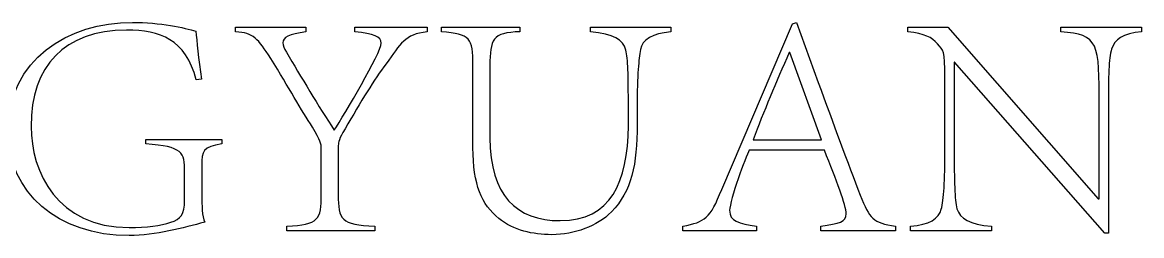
# Model space of a CAD drawing. Extents: x -191212 to 1245715665, y -234495 to 250873.
# Drawn here: x 296456 to 298888, y 97484 to 97949 of the extents above; entities that cross this region are included whole.
import ezdxf

# ---------------------------------------------------------------- set-up
doc = ezdxf.new("R2010")
doc.units = 0
doc.header["$LTSCALE"] = 500
doc.layers.get('0').update_dxf_attribs({"linetype": 'CONTINUOUS'})

msp = doc.modelspace()

# ---------------------------------------------------------------- linework, layer by layer
for points, knots in [([(296851.8, 97513.2), (296805.8, 97501.9), (296745.7, 97484.2), (296687.6, 97484.2), (296533.3, 97484.2), (296424.3, 97577.6), (296424.3, 97712.1), (296424.3, 97867.1), (296555.2, 97948.5), (296694.7, 97948.5), (296754.9, 97948.5), (296808.7, 97936.5), (296832.7, 97929.4)], [3, 3, 3, 3, 4, 4, 4, 5, 5, 5, 6, 6, 6, 7, 7, 7, 7]), ([(296833.4, 97823.2), (296810.1, 97912.4), (296754.9, 97931.5), (296682, 97931.5), (296546, 97931.5), (296474.6, 97853), (296474.6, 97722), (296474.6, 97622.9), (296531.2, 97501.9), (296687.6, 97501.9), (296725.2, 97501.9), (296757, 97506.1), (296778.2, 97513.2)], [9, 9, 9, 9, 10, 10, 10, 11, 11, 11, 12, 12, 12, 13, 13, 13, 13]), ([(297071.9, 97928), (297034.4, 97923.1), (297021.6, 97916), (297021.6, 97903.9), (297021.6, 97898.3), (297024.5, 97891.2), (297029.4, 97883.4)], [8, 8, 8, 8, 9, 9, 9, 10, 10, 10, 10]), ([(297133.5, 97713.5), (297154.7, 97748.2), (297235.4, 97881.3), (297235.4, 97903.2), (297235.4, 97918.1), (297219.1, 97923.1), (297178.1, 97928)], [11, 11, 11, 11, 12, 12, 12, 13, 13, 13, 13]), ([(297471.8, 97697.2), (297471.8, 97571.9), (297529.1, 97516.8), (297624.7, 97516.8), (297733.7, 97516.8), (297771.9, 97600.3), (297772.6, 97723.4)], [11, 11, 11, 11, 12, 12, 12, 13, 13, 13, 13]), ([(298035.1, 97670.3), (298028.1, 97656.9), (297992.7, 97561.3), (297992.7, 97539.4), (297992.7, 97515.3), (298011.8, 97511.1), (298051.4, 97504.7)], [3, 3, 3, 3, 4, 4, 4, 5, 5, 5, 5]), ([(298190.9, 97504.7), (298231.2, 97510.3), (298246.1, 97514.6), (298246.1, 97531.6), (298246.1, 97550), (298224.8, 97605.2), (298198.7, 97670.3)], [0, 0, 0, 0, 1, 1, 1, 2, 2, 2, 2]), ([(297735.8, 97535.8), (297704.7, 97504.7), (297655.8, 97486.3), (297606.3, 97486.3), (297564.5, 97486.3), (297523.5, 97495.5), (297490.9, 97521.7)], [1, 1, 1, 1, 2, 2, 2, 3, 3, 3, 3])]:
    msp.add_open_spline(points, degree=3, knots=knots)
for points in [[(296832.7, 97929.4), (296834.8, 97908.9), (296838.4, 97868.6), (296844.8, 97824.7)], [(296919, 97928), (296919, 97928), (296919, 97937.9), (296919, 97937.9)], [(296919, 97937.9), (296919, 97937.9), (297071.9, 97937.9), (297071.9, 97937.9)], [(297071.9, 97937.9), (297071.9, 97937.9), (297071.9, 97928), (297071.9, 97928)], [(297178.1, 97928), (297178.1, 97928), (297178.1, 97937.9), (297178.1, 97937.9)], [(297178.1, 97937.9), (297178.1, 97937.9), (297335.2, 97937.9), (297335.2, 97937.9)], [(297335.2, 97937.9), (297335.2, 97937.9), (297335.2, 97928), (297335.2, 97928)], [(297366.3, 97928), (297366.3, 97928), (297366.3, 97937.9), (297366.3, 97937.9)], [(297366.3, 97937.9), (297366.3, 97937.9), (297536.9, 97937.9), (297536.9, 97937.9)], [(297536.9, 97937.9), (297536.9, 97937.9), (297536.9, 97928), (297536.9, 97928)], [(297690.5, 97928), (297690.5, 97928), (297690.5, 97937.9), (297690.5, 97937.9)], [(297690.5, 97937.9), (297690.5, 97937.9), (297864.6, 97937.9), (297864.6, 97937.9)], [(297864.6, 97937.9), (297864.6, 97937.9), (297864.6, 97928), (297864.6, 97928)], [(297975.7, 97584.7), (297975.7, 97584.7), (298129.3, 97945), (298129.3, 97945)], [(298129.3, 97945), (298129.3, 97945), (298137.8, 97948.5), (298137.8, 97948.5)], [(298137.8, 97948.5), (298137.8, 97948.5), (298185.2, 97817.6), (298185.2, 97817.6)], [(298379.8, 97928), (298379.8, 97928), (298379.8, 97937.9), (298379.8, 97937.9)], [(298379.8, 97937.9), (298379.8, 97937.9), (298466.9, 97937.9), (298466.9, 97937.9)], [(298466.9, 97937.9), (298466.9, 97937.9), (298793.9, 97564.2), (298793.9, 97564.2)], [(298712.5, 97928), (298712.5, 97928), (298712.5, 97937.9), (298712.5, 97937.9)], [(298712.5, 97937.9), (298712.5, 97937.9), (298888, 97937.9), (298888, 97937.9)], [(298888, 97937.9), (298888, 97937.9), (298888, 97928), (298888, 97928)], [(296995.5, 97869.9), (296967.1, 97913.1), (296958.6, 97925.9), (296919, 97928)], [(297335.2, 97928), (297286.4, 97922.3), (297277.9, 97902.5), (297246, 97857.9)], [(297434.9, 97854.4), (297434.9, 97915.3), (297429.3, 97922.3), (297366.3, 97928)], [(297536.9, 97928), (297476.7, 97926.6), (297471.8, 97911), (297471.8, 97854.4)], [(297767, 97888.3), (297762, 97911), (297740, 97923.1), (297690.5, 97928)], [(297864.6, 97928), (297825.7, 97923.8), (297802.3, 97911), (297798.8, 97889.1)], [(298444.2, 97901.8), (298432.2, 97916), (298417.3, 97923.8), (298379.8, 97928)], [(298796, 97765.9), (298796, 97903.9), (298795.3, 97922.3), (298712.5, 97928)], [(298888, 97928), (298847, 97924.4), (298829.3, 97911), (298822.9, 97890.5)], [(297029.4, 97883.4), (297059.9, 97832.5), (297100.2, 97763.8), (297133.5, 97713.5)], [(297772.6, 97760.9), (297772.6, 97838.1), (297771.9, 97867.1), (297767, 97888.3)], [(297798.8, 97889.1), (297795.3, 97867.1), (297791.7, 97838.8), (297791.7, 97760.9)], [(298122.2, 97882.7), (298093.9, 97819.7), (298066.3, 97752.5), (298043.6, 97693)], [(298123.6, 97882.7), (298123.6, 97882.7), (298122.2, 97882.7), (298122.2, 97882.7)], [(298192.3, 97693), (298192.3, 97693), (298123.6, 97882.7), (298123.6, 97882.7)], [(298460.5, 97826.8), (298460.5, 97889.8), (298456.9, 97886.2), (298444.2, 97901.8)], [(298822.9, 97890.5), (298816.5, 97868.6), (298815.8, 97832.5), (298815.8, 97765.9)], [(297086.1, 97720.6), (297062, 97756.7), (297035.1, 97805.5), (296995.5, 97869.9)], [(297246, 97857.9), (297220.6, 97824.7), (297191.5, 97776.5), (297156.8, 97716.4)], [(298481.7, 97861.5), (298481.7, 97861.5), (298480.3, 97861.5), (298480.3, 97861.5)], [(298480.3, 97861.5), (298480.3, 97861.5), (298480.3, 97673.2), (298480.3, 97673.2)], [(298808, 97489.8), (298808, 97489.8), (298481.7, 97861.5), (298481.7, 97861.5)], [(297434.9, 97675.3), (297434.9, 97675.3), (297434.9, 97854.4), (297434.9, 97854.4)], [(297471.8, 97854.4), (297471.8, 97854.4), (297471.8, 97697.2), (297471.8, 97697.2)], [(296844.8, 97824.7), (296844.8, 97824.7), (296833.4, 97823.2), (296833.4, 97823.2)], [(298185.2, 97817.6), (298217.7, 97729.1), (298249.6, 97640.6), (298276.5, 97572.6)], [(298460.5, 97673.2), (298460.5, 97673.2), (298460.5, 97826.8), (298460.5, 97826.8)], [(297772.6, 97723.4), (297772.6, 97723.4), (297772.6, 97760.9), (297772.6, 97760.9)], [(297791.7, 97760.9), (297791.7, 97760.9), (297791.7, 97727), (297791.7, 97727)], [(298796, 97564.2), (298796, 97564.2), (298796, 97765.9), (298796, 97765.9)], [(298815.8, 97765.9), (298815.8, 97765.9), (298815.8, 97489.8), (298815.8, 97489.8)], [(297105.2, 97675.3), (297105.2, 97683.1), (297103.7, 97690.9), (297086.1, 97720.6)], [(297156.8, 97716.4), (297143.4, 97695.1), (297142.7, 97687.4), (297142, 97680.3)], [(297791.7, 97727), (297791.7, 97638.5), (297779.7, 97581.1), (297735.8, 97535.8)], [(296723.7, 97683.8), (296723.7, 97683.8), (296723.7, 97693.7), (296723.7, 97693.7)], [(296723.7, 97693.7), (296723.7, 97693.7), (296889.3, 97693.7), (296889.3, 97693.7)], [(296889.3, 97693.7), (296889.3, 97693.7), (296889.3, 97683.8), (296889.3, 97683.8)], [(298043.6, 97693), (298043.6, 97693), (298192.3, 97693), (298192.3, 97693)], [(296808, 97622.9), (296808, 97666.1), (296804.4, 97678.1), (296723.7, 97683.8)], [(296889.3, 97683.8), (296847.6, 97677.4), (296845.5, 97668.2), (296845.5, 97637.1)], [(297105.2, 97573.4), (297105.2, 97573.4), (297105.2, 97675.3), (297105.2, 97675.3)], [(297142, 97680.3), (297142, 97680.3), (297142, 97573.4), (297142, 97573.4)], [(297490.9, 97521.7), (297454.1, 97551.4), (297434.9, 97595.3), (297434.9, 97675.3)], [(298198.7, 97670.3), (298198.7, 97670.3), (298035.1, 97670.3), (298035.1, 97670.3)], [(298452.7, 97541.5), (298458.3, 97562.7), (298460.5, 97601.7), (298460.5, 97673.2)], [(298480.3, 97673.2), (298481, 97601.7), (298481.7, 97562.7), (298486.7, 97542.9)], [(296845.5, 97637.1), (296845.5, 97637.1), (296845.5, 97573.4), (296845.5, 97573.4)], [(296808, 97561.3), (296808, 97561.3), (296808, 97622.9), (296808, 97622.9)], [(296845.5, 97573.4), (296845.5, 97548.6), (296846.2, 97527.4), (296851.8, 97513.2)], [(297030.2, 97504.7), (297099.5, 97507.5), (297105.2, 97519.6), (297105.2, 97573.4)], [(297142, 97573.4), (297142, 97519.6), (297147.6, 97507.5), (297221.3, 97504.7)], [(297890.7, 97504.7), (297940.3, 97514.6), (297949.5, 97521), (297975.7, 97584.7)], [(298276.5, 97572.6), (298297.7, 97520.3), (298303.4, 97512.5), (298353, 97504.7)], [(298793.9, 97564.2), (298793.9, 97564.2), (298796, 97564.2), (298796, 97564.2)], [(296778.2, 97513.2), (296799.5, 97520.3), (296808, 97530.2), (296808, 97561.3)], [(298385.5, 97504.7), (298427.2, 97507.5), (298447, 97521.7), (298452.7, 97541.5)], [(298486.7, 97542.9), (298493, 97521), (298514.3, 97508.2), (298561.7, 97504.7)], [(297030.2, 97494.8), (297030.2, 97494.8), (297030.2, 97504.7), (297030.2, 97504.7)], [(297221.3, 97494.8), (297221.3, 97494.8), (297030.2, 97494.8), (297030.2, 97494.8)], [(297221.3, 97504.7), (297221.3, 97504.7), (297221.3, 97494.8), (297221.3, 97494.8)], [(297890.7, 97494.8), (297890.7, 97494.8), (297890.7, 97504.7), (297890.7, 97504.7)], [(298051.4, 97494.8), (298051.4, 97494.8), (297890.7, 97494.8), (297890.7, 97494.8)], [(298051.4, 97504.7), (298051.4, 97504.7), (298051.4, 97494.8), (298051.4, 97494.8)], [(298190.9, 97494.8), (298190.9, 97494.8), (298190.9, 97504.7), (298190.9, 97504.7)], [(298353, 97494.8), (298353, 97494.8), (298190.9, 97494.8), (298190.9, 97494.8)], [(298353, 97504.7), (298353, 97504.7), (298353, 97494.8), (298353, 97494.8)], [(298385.5, 97494.8), (298385.5, 97494.8), (298385.5, 97504.7), (298385.5, 97504.7)], [(298561.7, 97494.8), (298561.7, 97494.8), (298385.5, 97494.8), (298385.5, 97494.8)], [(298561.7, 97504.7), (298561.7, 97504.7), (298561.7, 97494.8), (298561.7, 97494.8)], [(298815.8, 97489.8), (298815.8, 97489.8), (298808, 97489.8), (298808, 97489.8)]]:
    msp.add_open_spline(points, degree=3)

doc.saveas('drawing.dxf')
